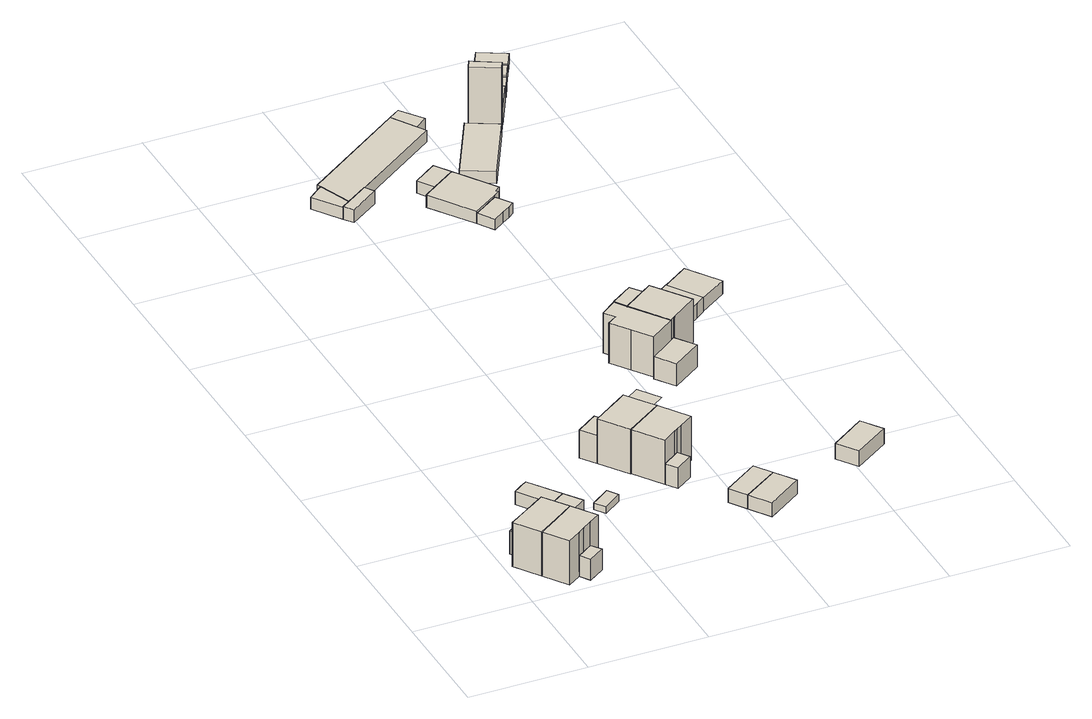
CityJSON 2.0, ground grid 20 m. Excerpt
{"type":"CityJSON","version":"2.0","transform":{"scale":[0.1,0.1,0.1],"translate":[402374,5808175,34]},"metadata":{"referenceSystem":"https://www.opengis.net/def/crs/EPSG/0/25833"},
"CityObjects":{
"building1":{"type":"Building","attributes":{"Gemeindeschluessel":"11000009","function":"31001_1010"},"address":[{"country":"Germany","locality":"Berlin","thoroughfareNumber":"54, 54A","thoroughfareName":"Falkenbrunnstraße"}],"children":["building1-1","building1-2"]},
"building1-1":{"type":"BuildingPart","attributes":{"BezugspunktDach":"2200","measuredHeight":9.72,"storeysAboveGround":2},"parents":["building1"],"geometry":[{"type":"MultiSurface","lod":"1","boundaries":[[[0,1,2,3,4,5,6,7]],[[8,9,10,11,12,13,14,15]],[[8,15,7,6]],[[16,17,6,5]],[[9,8,18,19]],[[10,9,5,4],[20,21,16,19]],[[11,10,4,3]],[[12,11,3,2]],[[13,12,2,1]],[[14,13,1,0]],[[15,14,0,7]],[[19,18,17,16]],[[16,21,20,19]]]}]},
"building1-2":{"type":"BuildingPart","attributes":{"BezugspunktDach":"2200","measuredHeight":4.09,"storeysAboveGround":2},"parents":["building1"],"geometry":[{"type":"MultiSurface","lod":"1","boundaries":[[[17,21,22,23]],[[24,20,18,25]],[[24,25,23,22]],[[20,24,22,21]],[[25,18,17,23]],[[18,19,16,17]],[[20,21,16,19]]]}]},
"building2":{"type":"Building","attributes":{"Gemeindeschluessel":"11000009","function":"31001_1010"},"address":[{"country":"Germany","locality":"Berlin","thoroughfareNumber":"54B","thoroughfareName":"Falkenbrunnstraße"}],"children":["building2-1","building2-2"]},
"building2-1":{"type":"BuildingPart","attributes":{"BezugspunktDach":"2200","measuredHeight":9.75,"storeysAboveGround":2},"parents":["building2"],"geometry":[{"type":"MultiSurface","lod":"1","boundaries":[[[26,27,28,29,30,2,1,0]],[[13,12,31,32,33,34,35,14]],[[13,14,0,1]],[[12,13,1,2]],[[31,12,2,30]],[[32,31,30,29]],[[36,37,29,28]],[[32,38,32,33]],[[39,40,36,33,34,33,28,27]],[[35,34,27,26]],[[14,35,26,0]],[[33,32,38,37,36]],[[34,33,36,40,39]]]}]},
"building2-2":{"type":"BuildingPart","attributes":{"BezugspunktDach":"2200","measuredHeight":3.69,"storeysAboveGround":2},"parents":["building2"],"geometry":[{"type":"MultiSurface","lod":"1","boundaries":[[[41,42,37,40]],[[32,43,44,34]],[[43,32,37,42]],[[44,43,42,41]],[[34,44,41,40]],[[32,33,36,37]],[[34,40,36,45,33]]]}]},
"building3":{"type":"Building","attributes":{"Gemeindeschluessel":"11000009","BezugspunktDach":"2200","function":"31001_2000","measuredHeight":2.42,"storeysAboveGround":1},"address":[{"country":"Germany","locality":"Berlin","thoroughfareNumber":"54 (1)","thoroughfareName":"Falkenbrunnstraße"}],"geometry":[{"type":"Solid","lod":"1","boundaries":[[[[46,47,48,49,50]],[[51,52,53,54,55]],[[51,55,50,49]],[[52,51,49,48]],[[53,52,48,47]],[[54,53,47,46]],[[55,54,46,50]]]]}]},
"building4":{"type":"Building","attributes":{"Gemeindeschluessel":"11000009","BezugspunktDach":"2200","function":"51009_1610","measuredHeight":2.31,"storeysAboveGround":0},"address":[{"country":"Germany","locality":"Berlin"}],"geometry":[{"type":"Solid","lod":"1","boundaries":[[[[56,57,47,46]],[[53,58,59,54]],[[53,54,46,47]],[[58,53,47,57]],[[59,58,57,56]],[[54,59,56,46]]]]}]},
"building5":{"type":"Building","attributes":{"Gemeindeschluessel":"11000009","BezugspunktDach":"2200","function":"31001_2000","measuredHeight":1.17,"storeysAboveGround":1},"address":[{"country":"Germany","locality":"Berlin","thoroughfareNumber":"56B (2)","thoroughfareName":"Falkenbrunnstraße"}],"geometry":[{"type":"Solid","lod":"1","boundaries":[[[[60,61,62,63]],[[64,65,66,67]],[[64,67,63,62]],[[65,64,62,61]],[[66,65,61,60]],[[67,66,60,63]]]]}]},
"building6":{"type":"Building","attributes":{"Gemeindeschluessel":"11000009","BezugspunktDach":"2200","function":"31001_2000","measuredHeight":6.36,"storeysAboveGround":1},"address":[{"country":"Germany","locality":"Berlin","thoroughfareNumber":"56 (1)","thoroughfareName":"Falkenbrunnstraße"}],"geometry":[{"type":"Solid","lod":"1","boundaries":[[[[68,69,70,71]],[[72,73,74,75]],[[72,75,71,70]],[[73,72,70,69]],[[74,73,69,68]],[[75,74,68,71]]]]}]},
"building7":{"type":"Building","attributes":{"Gemeindeschluessel":"11000009","function":"31001_1010"},"address":[{"country":"Germany","locality":"Berlin","thoroughfareNumber":"56, 56A","thoroughfareName":"Falkenbrunnstraße"}],"children":["building7-1","building7-2"]},
"building7-1":{"type":"BuildingPart","attributes":{"BezugspunktDach":"2200","measuredHeight":9.92,"storeysAboveGround":2},"parents":["building7"],"geometry":[{"type":"MultiSurface","lod":"1","boundaries":[[[76,77,78,79,80,81,82,83]],[[84,73,85,86,87,88,89,74]],[[84,74,83,82]],[[73,84,82,81]],[[85,73,81,80]],[[86,85,80,79]],[[87,86,90,91,92,93,79,78]],[[88,87,78,77]],[[89,88,77,76]],[[74,89,76,83]],[[93,92,91,90]]]}]},
"building7-2":{"type":"BuildingPart","attributes":{"BezugspunktDach":"2200","measuredHeight":6.51,"storeysAboveGround":2},"parents":["building7"],"geometry":[{"type":"MultiSurface","lod":"1","boundaries":[[[92,94,95,93]],[[96,97,91,90]],[[96,90,93,95]],[[97,96,95,94]],[[91,97,94,92]],[[98,90,91,92,93]]]}]},
"building8":{"type":"Building","attributes":{"Gemeindeschluessel":"11000009","BezugspunktDach":"2200","function":"51009_1610","measuredHeight":3.64,"storeysAboveGround":0},"address":[{"country":"Germany","locality":"Berlin"}],"geometry":[{"type":"Solid","lod":"1","boundaries":[[[[99,100,101,102]],[[103,104,105,106]],[[103,106,102,101]],[[104,103,101,100]],[[105,104,100,99]],[[106,105,99,102]]]]}]},
"building9":{"type":"Building","attributes":{"Gemeindeschluessel":"11000009","BezugspunktDach":"2200","function":"31001_1010","measuredHeight":9.79,"storeysAboveGround":2},"address":[{"country":"Germany","locality":"Berlin","thoroughfareNumber":"56B","thoroughfareName":"Falkenbrunnstraße"}],"geometry":[{"type":"Solid","lod":"1","boundaries":[[[[107,108,109,110,111,78,112,113,76]],[[114,115,91,116,117,103,118,106,119]],[[114,119,76,113]],[[115,114,113,112]],[[91,115,112,78]],[[116,91,78,111]],[[117,116,111,110]],[[103,117,110,109]],[[118,103,109,108]],[[106,118,108,107]],[[119,106,107,76]]]]}]},
"building10":{"type":"Building","attributes":{"Gemeindeschluessel":"11000009","BezugspunktDach":"2200","function":"31001_2000","measuredHeight":2.51,"storeysAboveGround":1},"address":[{"country":"Germany","locality":"Berlin","thoroughfareNumber":"56B (1)","thoroughfareName":"Falkenbrunnstraße"}],"geometry":[{"type":"Solid","lod":"1","boundaries":[[[[120,121,122,123]],[[124,125,126,127]],[[124,127,123,122]],[[125,124,122,121]],[[126,125,121,120]],[[127,126,120,123]]]]}]},
"building11":{"type":"Building","attributes":{"Gemeindeschluessel":"11000009","BezugspunktDach":"2200","function":"31001_2000","measuredHeight":2.56,"storeysAboveGround":1},"address":[{"country":"Germany","locality":"Berlin","thoroughfareNumber":"56C (1)","thoroughfareName":"Falkenbrunnstraße"}],"geometry":[{"type":"Solid","lod":"1","boundaries":[[[[128,129,121,120]],[[125,130,131,126]],[[125,126,120,121]],[[130,125,121,129]],[[131,130,129,128]],[[126,131,128,120]]]]}]},
"building12":{"type":"Building","attributes":{"Gemeindeschluessel":"11000009","BezugspunktDach":"2200","function":"31001_2000","measuredHeight":0.043,"storeysAboveGround":1},"address":[{"country":"Germany","locality":"Berlin","thoroughfareNumber":"58 (2)","thoroughfareName":"Falkenbrunnstraße"}],"geometry":[{"type":"MultiSurface","lod":"1","boundaries":[[[132,133,134,135]]]}]},
"building13":{"type":"Building","attributes":{"Gemeindeschluessel":"11000009","BezugspunktDach":"2200","function":"31001_1010","measuredHeight":10.23,"storeysAboveGround":2},"address":[{"country":"Germany","locality":"Berlin","thoroughfareNumber":"58","thoroughfareName":"Falkenbrunnstraße"}],"geometry":[{"type":"Solid","lod":"1","boundaries":[[[[136,137,138,139,140,141,142,143]],[[144,145,146,147,148,149,150,151]],[[144,151,143,142]],[[145,144,142,141]],[[146,145,141,140]],[[147,146,140,139]],[[148,147,139,138]],[[149,148,138,137]],[[150,149,137,136]],[[151,150,136,143]]]]}]},
"building14":{"type":"Building","attributes":{"Gemeindeschluessel":"11000009","BezugspunktDach":"2200","function":"31001_2000","measuredHeight":4.05,"storeysAboveGround":1},"address":[{"country":"Germany","locality":"Berlin","thoroughfareNumber":"58 (1)","thoroughfareName":"Falkenbrunnstraße"}],"geometry":[{"type":"Solid","lod":"1","boundaries":[[[[152,153,154,155,156]],[[157,158,159,160,161]],[[157,161,156,155]],[[158,157,155,154]],[[159,158,154,153]],[[160,159,153,152]],[[161,160,152,156]]]]}]},
"building15":{"type":"Building","attributes":{"Gemeindeschluessel":"11000009","function":"31001_2463"},"address":[{"country":"Germany","locality":"Berlin","thoroughfareNumber":"51","thoroughfareName":"Falkenbrunnstraße"}],"children":["building15-1","building15-2","building15-3","building15-4"]},
"building15-1":{"type":"BuildingPart","attributes":{"BezugspunktDach":"2200","measuredHeight":2.12,"storeysAboveGround":1},"parents":["building15"],"geometry":[{"type":"MultiSurface","lod":"1","boundaries":[[[162,163,164,165]],[[166,167,168,169]],[[166,169,165,164]],[[167,163,170,171]],[[169,172,173,162,165]],[[164,174,175,166]],[[168,171,170,162]],[[168,162,173,172]]]}]},
"building15-2":{"type":"BuildingPart","attributes":{"BezugspunktDach":"2200","measuredHeight":2.12,"storeysAboveGround":1},"parents":["building15"],"geometry":[{"type":"MultiSurface","lod":"1","boundaries":[[[176,162,173,177]],[[172,168,178,179]],[[172,179,177,173]],[[179,178,176,177]],[[168,172,173,162]],[[178,180,168,162,176]]]}]},
"building15-3":{"type":"BuildingPart","attributes":{"BezugspunktDach":"2200","measuredHeight":2.73,"storeysAboveGround":1},"parents":["building15"],"geometry":[{"type":"MultiSurface","lod":"1","boundaries":[[[181,182,183,184]],[[171,185,186,178]],[[170,162,168,162,176,184,183]],[[185,171,183,182]],[[186,185,182,181]],[[178,186,181,184]],[[171,168,162,170]],[[178,176,162,168]]]}]},
"building15-4":{"type":"BuildingPart","attributes":{"BezugspunktDach":"2200","measuredHeight":2.12,"storeysAboveGround":1},"parents":["building15"],"geometry":[{"type":"MultiSurface","lod":"1","boundaries":[[[174,187,188,164]],[[189,190,175,166]],[[189,166,164,188]],[[190,189,188,187]],[[175,190,187,174]],[[174,191,164,166,175]]]}]},
"building16":{"type":"Building","attributes":{"Gemeindeschluessel":"11000009","function":"31001_1010"},"address":[{"country":"Germany","locality":"Berlin","thoroughfareNumber":"60","thoroughfareName":"Falkenbrunnstraße"}],"children":["building16-1","building16-2"]},
"building16-1":{"type":"BuildingPart","attributes":{"BezugspunktDach":"2200","measuredHeight":7.8,"storeysAboveGround":2},"parents":["building16"],"geometry":[{"type":"MultiSurface","lod":"1","boundaries":[[[192,193,194,195,196,197,198]],[[199,200,201,202,203,204,205]],[[200,199,197,196]],[[201,200,196,195]],[[202,201,195,194]],[[203,202,194,193]],[[204,203,193,192]],[[205,204,192,198]],[[206,199,205,198,197]]]}]},
"building16-2":{"type":"BuildingPart","attributes":{"BezugspunktDach":"2200","measuredHeight":7.8,"storeysAboveGround":2},"parents":["building16"],"geometry":[{"type":"MultiSurface","lod":"1","boundaries":[[[198,197,207,208]],[[209,199,205,210]],[[209,210,208,207]],[[199,209,207,197]],[[210,205,198,208]],[[211,205,199,197,198]]]}]},
"building17":{"type":"Building","attributes":{"Gemeindeschluessel":"11000009","BezugspunktDach":"2200","function":"31001_1010","measuredHeight":2.78,"storeysAboveGround":1},"address":[{"country":"Germany","locality":"Berlin","thoroughfareNumber":"58B (2)","thoroughfareName":"Falkenbrunnstraße"}],"geometry":[{"type":"Solid","lod":"1","boundaries":[[[[212,213,214,215]],[[216,217,218,219]],[[216,219,215,214]],[[217,216,214,213]],[[218,217,213,212]],[[219,218,212,215]]]]}]},
"building18":{"type":"Building","attributes":{"Gemeindeschluessel":"11000009","function":"31001_2463"},"address":[{"country":"Germany","locality":"Berlin","thoroughfareNumber":"53","thoroughfareName":"Falkenbrunnstraße"}],"children":["building18-1","building18-2","building18-3"]},
"building18-1":{"type":"BuildingPart","attributes":{"BezugspunktDach":"2200","measuredHeight":2.18,"storeysAboveGround":1},"parents":["building18"],"geometry":[{"type":"MultiSurface","lod":"1","boundaries":[[[220,221,222,223,224,225,226,227]],[[228,229,230,231,232,233,234,235]],[[228,235,227,226]],[[230,229,225,224]],[[231,230,224,223]],[[232,231,223,222]],[[233,232,222,221]],[[236,237,238,233,221,220],[238,237,239,233]],[[235,234,220,227]],[[229,228,226,225]],[[234,240,238,237,236]],[[237,238,233,239]]]}]},
"building18-2":{"type":"BuildingPart","attributes":{"BezugspunktDach":"2200","measuredHeight":2.18,"storeysAboveGround":1},"parents":["building18"],"geometry":[{"type":"Solid","lod":"1","boundaries":[[[[226,225,241,242]],[[243,229,228,244]],[[243,244,242,241]],[[229,243,241,225]],[[244,228,226,242]],[[228,229,225,226]]]]}]},
"building18-3":{"type":"BuildingPart","attributes":{"BezugspunktDach":"2200","measuredHeight":2.55,"storeysAboveGround":1},"parents":["building18"],"geometry":[{"type":"Solid","lod":"1","boundaries":[[[[245,246,247,248,249,239,237,236]],[[238,233,250,251,252,253,254,234]],[[250,233,239,249]],[[251,250,249,248]],[[252,251,248,247]],[[253,252,247,246]],[[254,253,246,245]],[[234,254,245,236]],[[238,234,236,237]],[[233,238,237,239]]]]}]},
"building19":{"type":"Building","attributes":{"Gemeindeschluessel":"11000009","BezugspunktDach":"2200","function":"31001_2000","measuredHeight":2.79,"storeysAboveGround":1},"address":[{"country":"Germany","locality":"Berlin","thoroughfareNumber":"60 (1)","thoroughfareName":"Falkenbrunnstraße"}],"geometry":[{"type":"Solid","lod":"1","boundaries":[[[[255,256,257,258,259,260]],[[261,262,263,264,265,266]],[[261,266,260,259]],[[262,261,259,258]],[[263,262,258,257]],[[264,263,257,256]],[[265,264,256,255]],[[266,265,255,260]]]]}]},
"building20":{"type":"Building","attributes":{"Gemeindeschluessel":"11000009","BezugspunktDach":"2200","function":"31001_2000","measuredHeight":2.37,"storeysAboveGround":1},"address":[{"country":"Germany","locality":"Berlin","thoroughfareNumber":"62 (1)","thoroughfareName":"Falkenbrunnstraße"}],"geometry":[{"type":"Solid","lod":"1","boundaries":[[[[267,268,269,270]],[[271,272,273,274]],[[271,274,270,269]],[[272,271,269,268]],[[273,272,268,267]],[[274,273,267,270]]]]}]},
"building21":{"type":"Building","attributes":{"Gemeindeschluessel":"11000009","BezugspunktDach":"2200","function":"31001_2463","measuredHeight":2.19,"storeysAboveGround":1},"address":[{"country":"Germany","locality":"Berlin","thoroughfareNumber":"53 (1)","thoroughfareName":"Falkenbrunnstraße"}],"geometry":[{"type":"Solid","lod":"1","boundaries":[[[[275,276,277,278]],[[279,280,281,282]],[[279,282,278,277]],[[280,279,277,276]],[[281,280,276,275]],[[282,281,275,278]]]]}]},
"building22":{"type":"Building","attributes":{"Gemeindeschluessel":"11000009","BezugspunktDach":"2200","function":"31001_2463","measuredHeight":11.62,"storeysAboveGround":1},"address":[{"country":"Germany","locality":"Berlin","thoroughfareNumber":"53 (2)","thoroughfareName":"Falkenbrunnstraße"}],"geometry":[{"type":"Solid","lod":"1","boundaries":[[[[283,284,285,286]],[[287,288,289,290]],[[287,290,286,285]],[[288,287,285,284]],[[289,288,284,283]],[[290,289,283,286]]]]}]},
"building23":{"type":"Building","attributes":{"Gemeindeschluessel":"11000009","BezugspunktDach":"2200","function":"31001_2463","measuredHeight":3.32,"storeysAboveGround":1},"address":[{"country":"Germany","locality":"Berlin","thoroughfareNumber":"53 (3)","thoroughfareName":"Falkenbrunnstraße"}],"geometry":[{"type":"Solid","lod":"1","boundaries":[[[[291,292,293,294]],[[295,296,297,298]],[[295,298,294,293]],[[296,295,293,292]],[[297,296,292,291]],[[298,297,291,294]]]]}]},
"building24":{"type":"Building","attributes":{"Gemeindeschluessel":"11000009","BezugspunktDach":"2200","function":"31001_2463","measuredHeight":1.8,"storeysAboveGround":1},"address":[{"country":"Germany","locality":"Berlin","thoroughfareNumber":"53 (4)","thoroughfareName":"Falkenbrunnstraße"}],"geometry":[{"type":"Solid","lod":"1","boundaries":[[[[299,300,301,302]],[[303,304,305,306]],[[303,306,302,301]],[[304,303,301,300]],[[305,304,300,299]],[[306,305,299,302]]]]}]},
"building25":{"type":"Building","attributes":{"Gemeindeschluessel":"11000009","BezugspunktDach":"2200","function":"31001_2463","measuredHeight":1.71,"storeysAboveGround":1},"address":[{"country":"Germany","locality":"Berlin","thoroughfareNumber":"53 (5)","thoroughfareName":"Falkenbrunnstraße"}],"geometry":[{"type":"Solid","lod":"1","boundaries":[[[[307,308,309,310]],[[311,312,313,314]],[[311,314,310,309]],[[312,311,309,308]],[[313,312,308,307]],[[314,313,307,310]]]]}]},
"building26":{"type":"Building","attributes":{"Gemeindeschluessel":"11000009","BezugspunktDach":"2200","function":"31001_2463","measuredHeight":1.5,"storeysAboveGround":1},"address":[{"country":"Germany","locality":"Berlin","thoroughfareNumber":"53 (6)","thoroughfareName":"Falkenbrunnstraße"}],"geometry":[{"type":"Solid","lod":"1","boundaries":[[[[315,316,317,318]],[[319,320,321,322]],[[319,322,318,317]],[[320,319,317,316]],[[321,320,316,315]],[[322,321,315,318]]]]}]}
},
"vertices":[
[39,50,89],[74,74,89],[108,98,89],[79,139,89],[60,126,89],[44,116,89],[32,108,89],[10,93,89],[32,108,10],[44,116,10],[60,126,10],[79,139,10],[108,98,10],[74,74,10],[39,50,10],[10,93,10],[44,116,52],[32,108,52],[32,108,11],[44,116,11],[60,126,11],[60,126,52],
[47,143,52],[20,125,52],[47,143,11],[20,125,11],
[67,10,89],[90,26,89],[101,34,89],[117,45,89],[136,58,89],[136,58,10],[117,45,10],[101,34,10],[90,26,10],[67,10,10],[101,34,47],[117,45,47],[117,45,33],[90,26,19],[90,26,47],
[101,9,47],[129,28,47],[129,28,10],[101,9,10],[101,34,37],
[121,193,34],[148,211,34],[111,264,34],[98,255,34],[85,246,34],[98,255,11],[111,264,11],[148,211,11],[121,193,11],[85,246,11],
[142,162,34],[169,181,34],[169,181,11],[142,162,11],
[200,168,21],[232,191,21],[220,209,21],[188,186,21],[220,209,9],[232,191,9],[200,168,9],[188,186,9],
[248,304,56],[285,329,56],[267,355,56],[230,329,56],[267,355,6],[285,329,6],[248,304,6],[230,329,6],
[282,256,86],[314,278,86],[346,300,86],[332,319,86],[312,348,86],[285,329,86],[280,326,86],[248,304,86],[280,326,6],[312,348,6],[332,319,6],[346,300,6],[314,278,6],[282,256,6],[332,319,7],[346,300,7],[346,300,73],[332,319,73],
[359,310,73],[346,328,73],[346,328,7],[359,310,7],[332,319,14],
[329,188,44],[359,209,44],[346,228,44],[316,207,44],[346,228,7],[359,209,7],[329,188,7],[316,207,7],
[316,207,86],[340,224,86],[346,228,86],[355,234,86],[380,251,86],[321,283,86],[306,273,86],[306,273,7],[321,283,7],[380,251,7],[355,234,7],[340,224,7],[282,256,7],
[402,96,30],[463,137,30],[443,166,30],[383,125,30],[443,166,5],[463,137,5],[402,96,5],[383,125,5],
[426,61,30],[487,102,30],[487,102,5],[426,61,5],
[392,414,6],[413,429,6],[388,465,6],[366,450,6],
[401,513,81],[424,481,81],[467,512,81],[445,544,81],[410,594,81],[383,574,81],[395,556,81],[379,545,81],[395,556,9],[383,574,9],[410,594,9],[445,544,9],[467,512,9],[424,481,9],[401,513,9],[379,545,9],
[447,448,46],[497,483,46],[473,516,46],[467,512,46],[424,481,46],[467,512,6],[473,516,6],[497,483,6],[447,448,6],[424,481,6],
[199,1088,28],[388,1218,28],[353,1274,28],[175,1150,28],[353,1274,7],[388,1218,7],[199,1088,7],[175,1150,7],[235,1112,28],[235,1112,7],[178,1144,7],[178,1144,28],[379,1233,28],[379,1233,7],
[184,1077,28],[151,1123,28],[184,1077,7],[151,1123,7],[190,1082,7],
[195,1062,30],[245,1096,30],[235,1112,30],[184,1077,30],[245,1096,7],[195,1062,7],
[400,1249,28],[372,1287,28],[372,1287,7],[400,1249,7],[362,1259,28],
[467,512,82],[473,516,82],[476,518,82],[521,550,82],[477,612,82],[461,601,82],[423,574,82],[461,601,4],[477,612,4],[521,550,4],[476,518,4],[473,516,4],[467,512,4],[423,574,4],[461,601,51],
[447,620,82],[410,594,82],[447,620,4],[410,594,4],[423,574,46],
[604,133,32],[664,174,32],[640,209,32],[580,167,32],[640,209,4],[664,174,4],[604,133,4],[580,167,4],
[361,980,30],[404,1009,30],[414,1016,30],[411,1020,30],[420,1027,30],[373,1096,30],[332,1068,30],[311,1053,30],[332,1068,8],[373,1096,8],[420,1027,8],[411,1020,8],[414,1016,8],[404,1009,8],[361,980,8],[311,1053,8],[361,980,27],[382,994,27],[382,994,8],[404,1009,27],[374,989,8],
[355,1123,30],[314,1095,30],[355,1123,8],[314,1095,8],
[379,953,27],[398,966,27],[412,975,27],[422,983,27],[413,996,27],[413,996,8],[422,983,8],[412,975,8],[398,966,8],[379,953,8],
[539,598,30],[555,609,30],[571,621,30],[534,676,30],[517,664,30],[501,653,30],[517,664,4],[534,676,4],[571,621,4],[555,609,4],[539,598,4],[501,653,4],
[571,621,29],[617,652,29],[579,707,29],[534,676,29],[579,707,5],[617,652,5],[571,621,5],[534,676,5],
[434,1066,31],[496,1183,31],[446,1209,31],[384,1093,31],[446,1209,10],[496,1183,10],[434,1066,10],[384,1093,10],
[499,1189,127],[506,1203,127],[462,1227,127],[454,1213,127],[462,1227,11],[506,1203,11],[499,1189,11],[454,1213,11],
[510,1209,37],[541,1268,37],[495,1292,37],[465,1233,37],[495,1292,10],[541,1268,10],[510,1209,10],[465,1233,10],
[545,1273,30],[558,1299,30],[513,1322,30],[499,1297,30],[513,1322,12],[558,1299,12],[545,1273,12],[499,1297,12],
[560,1304,29],[574,1330,29],[530,1353,29],[516,1327,29],[530,1353,12],[574,1330,12],[560,1304,12],[516,1327,12],
[577,1335,27],[591,1361,27],[546,1385,27],[532,1359,27],[546,1385,12],[591,1361,12],[577,1335,12],[532,1359,12]
]}
